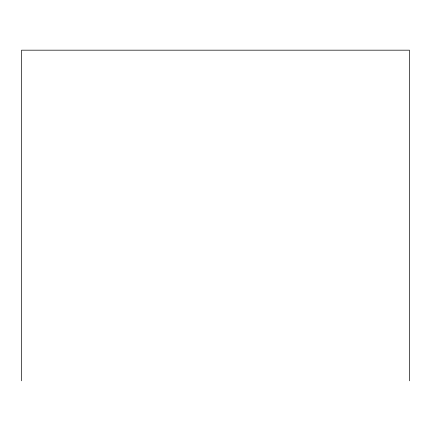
<?xml version="1.0" encoding="UTF-8"?>
<svg xmlns="http://www.w3.org/2000/svg" width="431" height="431" viewBox="0 0 431 431"><rect width="100%" height="100%" fill="white"/><g stroke="black" fill="none" stroke-linecap="round" stroke-linejoin="round"><path stroke-width="0.65" d="M409.45 380.821L409.45 50.179L21.55 50.179L21.55 380.821"/></g></svg>
